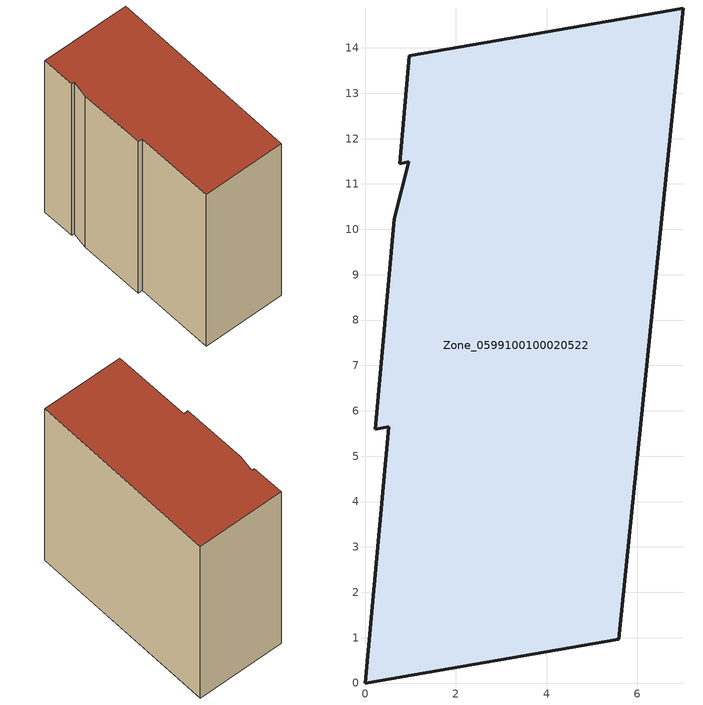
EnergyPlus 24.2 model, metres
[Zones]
Zone_0599100100020522
 floor ground (C_G): 0.64,10.24 0.96,11.49 0.76,11.45 0.97,13.83 7.01,14.88 5.59,0.97 0,0 0.52,5.65 0.22,5.6 z0
 wall outside (C_F): 5.59,0.97 7.01,14.88 0.97,13.83 0.76,11.45 0.96,11.49 0.64,10.24 0.22,5.6 0.52,5.65 0,0 5.59,0.97 z0:9.22
 roof outside (C_R): 0.96,11.49 0.64,10.24 0.22,5.6 0.52,5.65 0,0 5.59,0.97 7.01,14.88 0.97,13.83 0.76,11.45 z9.22
[BUILDING]
Pand.0599100100020522: North Axis=0; Terrain=City; Loads Convergence Tolerance Value=0.04; Temperature Convergence Tolerance Value=0.4; Solar Distribution=FullExterior; Maximum Number of Warmup Days=25; Minimum Number of Warmup Days=1
[Site:Location]
Rotterdam.The.Hague.AP_ZH_NLD Design_Conditions: Latitude=51.96; Longitude=4.45; Time Zone=1; Elevation=-4.5
[SITE:GROUNDTEMPERATURE:BUILDINGSURFACE]
18, 18, 18, 18, 18, 18, 18, 18, 18, 18, 18, 18
[MATERIAL] Thermal Absorptance=0.9; Solar Absorptance=0.7; Visible Absorptance=0.7
Name | Roughness | Thickness | Conductivity | Density | Specific Heat
G.TC.2015-2018 | MediumSmooth | 0.15 | 0.0428571 | 540 | 1210
F.TC.2015-2018 | Rough | 0.3 | 0.0666667 | 1920 | 840
R.TC.2015-2018 | MediumRough | 0.2 | 0.0333333 | 1500 | 1000
[CONSTRUCTION]
C_G: G.TC.2015-2018
C_F: F.TC.2015-2018
C_R: R.TC.2015-2018
[ZONE]
Zone_0599100100020522: Type=1; Multiplier=1; Ceiling Height=Autocalculate; Volume=Autocalculate; Floor Area=autocalculate; Part of Total Floor Area=Yes
[ZONEINFILTRATION:DESIGNFLOWRATE]
Infil_Zone_0599100100020522: Zone or ZoneList or Space or SpaceList=Zone_0599100100020522; Schedule=AlwaysOn; Design Flow Rate Calculation Method=Flow/Area; Flow Rate per Floor Area=0.0015; Constant Term Coefficient=1; Temperature Term Coefficient=0; Velocity Term Coefficient=0; Velocity Squared Term Coefficient=0
[HVACTEMPLATE:ZONE:IDEALLOADSAIRSYSTEM]
Zone_0599100100020522: Maximum Heating Supply Air Temperature=50; Minimum Cooling Supply Air Temperature=13; Maximum Heating Supply Air Humidity Ratio=0.0156; Minimum Cooling Supply Air Humidity Ratio=0.0077; Heating Limit=NoLimit; Cooling Limit=NoLimit; Dehumidification Control Type=ConstantSensibleHeatRatio; Cooling Sensible Heat Ratio=0.7; Dehumidification Setpoint=60; Humidification Control Type=None; Humidification Setpoint=30; Outdoor Air Method=None; Outdoor Air Flow Rate per Person=0.00944; Outdoor Air Flow Rate per Zone Floor Area=0; Outdoor Air Flow Rate per Zone=0; Demand Controlled Ventilation Type=None; Outdoor Air Economizer Type=NoEconomizer; Heat Recovery Type=None; Sensible Heat Recovery Effectiveness=0.7; Latent Heat Recovery Effectiveness=0.65
[ZONECONTROL:THERMOSTAT]
ThermostatControl_Zone_0599100100020522: Zone or ZoneList=Zone_0599100100020522; Control Type Schedule=DualSetpointControlType; Control 1=Thermostat_Zone_0599100100020522; Temperature Difference Between Cutout And Setpoint=0
[THERMOSTATSETPOINT:DUALSETPOINT]
Thermostat_Zone_0599100100020522: Heating Setpoint Temperature Schedule=HeatingSetpoint_Zone_0599100100020522; Cooling Setpoint Temperature Schedule=CoolingSetpoint_Zone_0599100100020522
[SCHEDULE:COMPACT]
HeatingSetpoint_Zone_0599100100020522: Through: 12/31, For: AllDays, Until: 24:00, 21
CoolingSetpoint_Zone_0599100100020522: Through: 12/31, For: AllDays, Until: 24:00, 24
DualSetpointControlType: Through: 12/31, For: AllDays, Until: 24:00, 4
AlwaysOn: Through: 12/31, For: AllDays, Until: 24:00, 1
